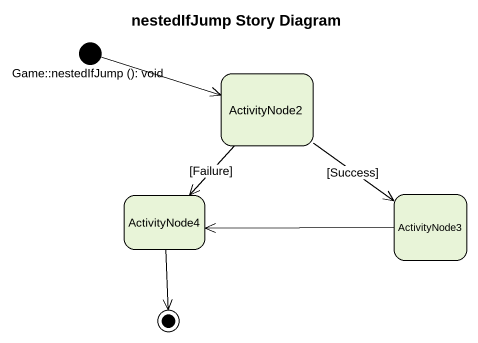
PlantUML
@startuml
title nestedIfJump Story Diagram
hide empty description
state "Game::nestedIfJump (): void" as Game_nestedIfJump_void <<start>>
state ActivityNode2
state ActivityNode4
state ActivityNode3
Game_nestedIfJump_void -right-> ActivityNode2
ActivityNode2 --> ActivityNode4 : [Failure]
ActivityNode2 --> ActivityNode3 : [Success]
ActivityNode3 -left-> ActivityNode4
ActivityNode4 --> [*]
@enduml
